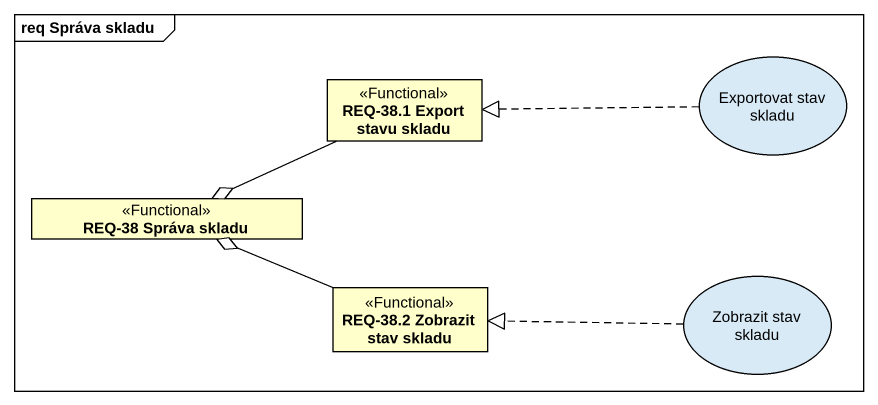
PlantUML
@startuml
mainframe req Správa skladu
allowmixing
hide circle
hide empty members
class "REQ-38.1 Export stavu skladu" as REQ_38_1_Export_stavu_skladu <<Functional>>
usecase "Exportovat stav skladu" as Exportovat_stav_skladu
class "REQ-38 Správa skladu" as REQ_38_Správa_skladu <<Functional>>
class "REQ-38.2 Zobrazit stav skladu" as REQ_38_2_Zobrazit_stav <<Functional>>
usecase "Zobrazit stav skladu" as Zobrazit_stav_skladu
REQ_38_1_Export_stavu_skladu -left-o REQ_38_Správa_skladu
Exportovat_stav_skladu .left.|> REQ_38_1_Export_stavu_skladu
REQ_38_2_Zobrazit_stav -left-o REQ_38_Správa_skladu
Zobrazit_stav_skladu .left.|> REQ_38_2_Zobrazit_stav
@enduml
